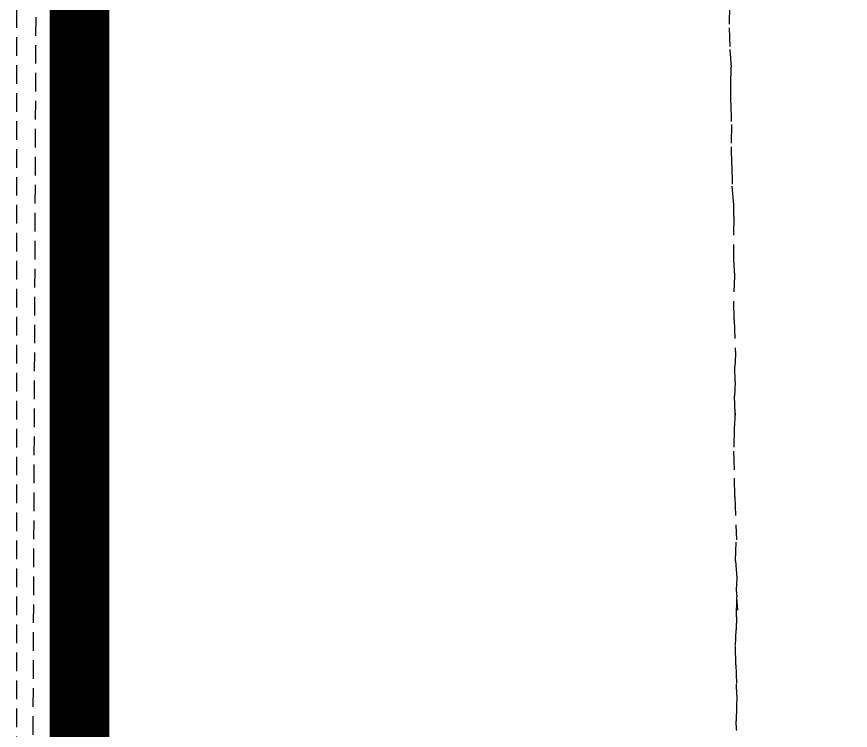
# Model space of a CAD drawing. Header units: millimetres. Extents: x 0 to 460473, y -68369 to 85219.
# Drawn here: x 227927.8 to 228207.2, y -30327.4 to -30088.2 of the extents above; entities that cross this region are included whole.
import ezdxf

# ---------------------------------------------------------------- set-up
doc = ezdxf.new("R2010")
doc.units = ezdxf.units.MM
doc.header["$LTSCALE"] = 50
doc.linetypes.add('HIDDEN2', pattern=[0.1875, 0.125, -0.0625])
doc.layers.add('fur', color=6, linetype='Continuous')
doc.layers.add('hid', color=8, linetype='HIDDEN2')

msp = doc.modelspace()

# ---------------------------------------------------------------- linework, layer by layer
at = {"layer": 'fur', "color": 40, "lineweight": 50, "true_color": 0xf8d731, "const_width": 20}
msp.add_lwpolyline([(227948.79534532, -29852.15140199), (229958.57693828, -29852.15140199), (229958.57693828, -31062.19639215), (227948.79534532, -31062.19639215)], close=True, dxfattribs=at)
at = {"layer": 'hid'}
for p, q in [((227927.76832835, -30945.04388606), (227927.76832835, -29980.4739818)), ((227933.30350641, -30328.92090253), (227934.35484655, -30063.24859969)), ((228166.67933489, -30084.47316124), (228166.59301468, -30091.87139406)), ((228166.59301468, -30091.87139406), (228166.81564749, -30099.18975746)), ((228166.81564749, -30099.18975746), (228167.23708341, -30105.11096853)), ((228167.12809998, -30111.0578653), (228167.23708341, -30105.11096853)), ((228167.10643661, -30117.05050888), (228167.12809998, -30111.0578653)), ((228167.10643661, -30117.05050888), (228167.35656524, -30124.34487396)), ((228167.35656524, -30124.34487396), (228167.32007079, -30131.19002044)), ((228167.46021615, -30138.03741676), (228167.32007079, -30131.19002044)), ((228167.46021615, -30138.03741676), (228167.61035998, -30144.81094325)), ((228168.21776762, -30151.23874391), (228167.61035998, -30144.81094325)), ((228168.11961588, -30155.12084752), (228168.21776762, -30151.23874391)), ((228168.11961588, -30155.12084752), (228168.05462576, -30169.60589743)), ((228168.05462576, -30169.60589743), (228168.34751315, -30175.21026079)), ((228168.39857346, -30174.04014994), (228168.34751315, -30175.21026079)), ((228168.34751315, -30175.21026079), (228168.12078237, -30180.40607993)), ((228168.30925371, -30189.77779978), (228168.12078237, -30180.40607993)), ((228168.30925371, -30189.77779978), (228168.75068659, -30201.49198089)), ((228168.75068659, -30201.49198089), (228168.48739329, -30205.39170827)), ((228168.57954594, -30210.56409669), (228168.48739329, -30205.39170827)), ((228168.57954594, -30210.56409669), (228168.38207597, -30215.35663666)), ((228168.60402284, -30221.07679385), (228168.38207597, -30215.35663666)), ((228168.60402284, -30221.07679385), (228168.27942491, -30226.23875093)), ((228168.62970498, -30221.73869052), (228168.60402284, -30221.07679385)), ((228168.27942491, -30226.23875093), (228168.20093685, -30233.65929469)), ((228168.37607688, -30240.08878273), (228168.20093685, -30233.65929469)), ((228168.48706001, -30249.16314837), (228168.37607688, -30240.08878273)), ((228168.48706001, -30249.16314837), (228169.0301441, -30263.50270845)), ((228168.7600185, -30270.59271281), (228169.0301441, -30263.50270845)), ((228168.7600185, -30270.59271281), (228169.12379652, -30276.2863148)), ((228169.12379652, -30276.2863148), (228168.9733194, -30280.31897039)), ((228168.9733194, -30280.31897039), (228169.18262091, -30282.6734308)), ((228169.02264524, -30289.36746284), (228169.17746167, -30282.88931445)), ((228169.17746167, -30282.88931445), (228169.18262091, -30282.6734308)), ((228169.51590357, -30287.15061781), (228169.17746167, -30282.88931445)), ((228169.02264524, -30289.36746284), (228168.94515702, -30293.75578107)), ((228168.70519351, -30298.99828959), (228168.94515702, -30293.75578107)), ((228168.84600543, -30305.47427437), (228168.70519351, -30298.99828959)), ((228168.84600543, -30305.47427437), (228169.04564174, -30311.9639457)), ((228169.17145594, -30315.66362457), (228169.04564174, -30311.9639457)), ((228169.17145594, -30315.66362457), (228169.07013801, -30319.6014118)), ((228169.07013801, -30319.6014118), (228168.98531758, -30324.16915498)), ((228169.10213315, -30327.28987433), (228168.98531758, -30324.16915498)), ((228169.10213315, -30327.28987433), (228169.09916821, -30327.51679598))]:
    msp.add_line(p, q, dxfattribs=at)

doc.saveas('drawing.dxf')
